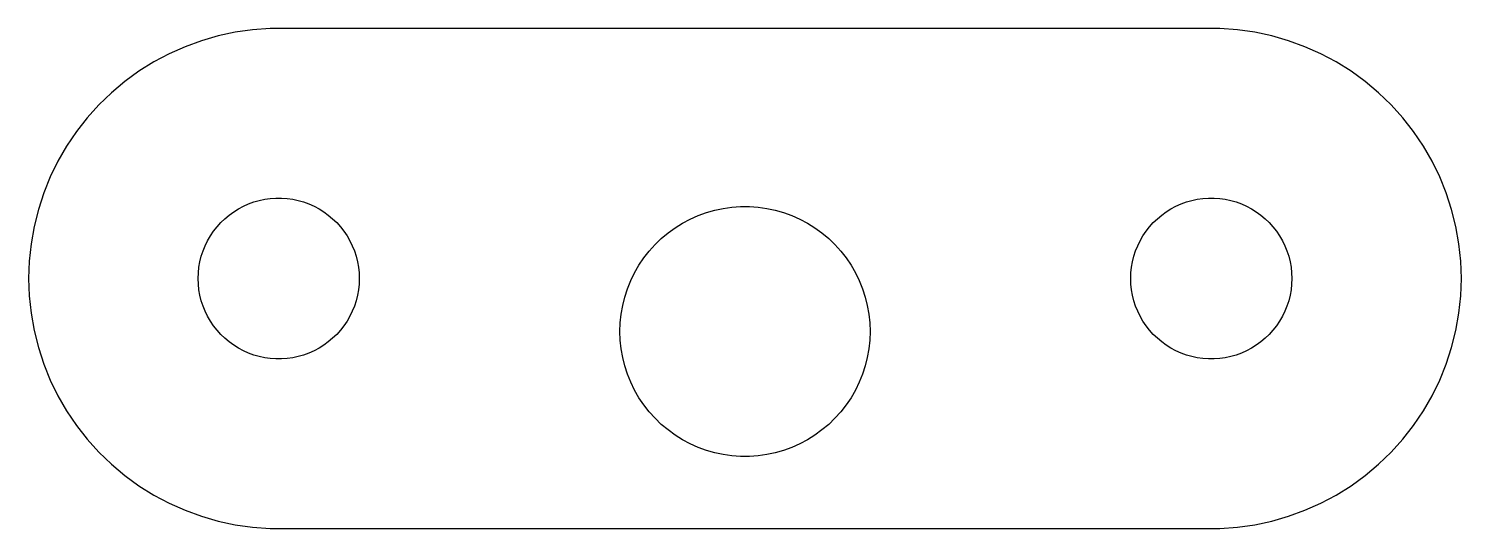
# Model space of a CAD drawing. Header units: metres. Extents: x -33.8 to 33.8, y -11.8 to 11.8.
import ezdxf

# ---------------------------------------------------------------- set-up
doc = ezdxf.new("R2010")
doc.units = ezdxf.units.M

msp = doc.modelspace()

# ---------------------------------------------------------------- linework, layer by layer
for p, q in [((-24.049, 11.6207), (-24.8547, 11.4495)), ((-23.2334, 11.7354), (-24.049, 11.6207)), ((-22.4118, 11.7928), (-23.2334, 11.7354)), ((22.4118, 11.7928), (-22.4118, 11.7928)), ((23.2334, 11.7354), (22.4118, 11.7928)), ((24.049, 11.6207), (23.2334, 11.7354)), ((24.8547, 11.4495), (24.049, 11.6207)), ((-26.4204, 10.9408), (-27.1728, 10.6058)), ((-25.6464, 11.2225), (-26.4204, 10.9408)), ((-24.8547, 11.4495), (-25.6464, 11.2225)), ((25.6464, 11.2225), (24.8547, 11.4495)), ((26.4204, 10.9408), (25.6464, 11.2225)), ((27.1728, 10.6058), (26.4204, 10.9408)), ((-27.9, 10.2191), (-28.5985, 9.78264)), ((-27.1728, 10.6058), (-27.9, 10.2191)), ((27.9, 10.2191), (27.1728, 10.6058)), ((28.5985, 9.78264), (27.9, 10.2191)), ((-28.5985, 9.78264), (-29.2648, 9.29853)), ((29.2648, 9.29853), (28.5985, 9.78264)), ((-29.2648, 9.29853), (-29.8957, 8.76911)), ((29.8957, 8.76911), (29.2648, 9.29853)), ((-30.4882, 8.19697), (-31.0393, 7.58489)), ((-29.8957, 8.76911), (-30.4882, 8.19697)), ((30.4882, 8.19697), (29.8957, 8.76911)), ((31.0393, 7.58489), (30.4882, 8.19697)), ((-31.0393, 7.58489), (-31.5464, 6.93587)), ((31.5464, 6.93587), (31.0393, 7.58489)), ((-31.5464, 6.93587), (-32.007, 6.25305)), ((32.007, 6.25305), (31.5464, 6.93587)), ((-32.007, 6.25305), (-32.4188, 5.53976)), ((32.4188, 5.53976), (32.007, 6.25305)), ((-32.4188, 5.53976), (-32.7798, 4.79949)), ((32.7798, 4.79949), (32.4188, 5.53976)), ((-32.7798, 4.79949), (-33.0884, 4.03584)), ((33.0884, 4.03584), (32.7798, 4.79949)), ((-33.0884, 4.03584), (-33.3429, 3.25252)), ((-23.9, 3.2909), (-23.6658, 3.41542)), ((-23.6658, 3.41542), (-23.4235, 3.5233)), ((-23.4235, 3.5233), (-23.1743, 3.61401)), ((-23.1743, 3.61401), (-22.9193, 3.68712)), ((-22.9193, 3.68712), (-22.6599, 3.74227)), ((-22.6599, 3.74227), (-22.3972, 3.77918)), ((-22.3972, 3.77918), (-22.1326, 3.79768)), ((-22.1326, 3.79768), (-21.8674, 3.79768)), ((-21.8674, 3.79768), (-21.6028, 3.77918)), ((-21.6028, 3.77918), (-21.3401, 3.74227)), ((-21.3401, 3.74227), (-21.0807, 3.68712)), ((-21.0807, 3.68712), (-20.8257, 3.61401)), ((-20.8257, 3.61401), (-20.5765, 3.5233)), ((-20.5765, 3.5233), (-20.3342, 3.41542)), ((-20.3342, 3.41542), (-20.1, 3.2909)), ((-0.616717, 3.36768), (-0.205907, 3.39641)), ((-0.205907, 3.39641), (0.205907, 3.39641)), ((0.205907, 3.39641), (0.616717, 3.36768)), ((20.1, 3.2909), (20.3342, 3.41542)), ((20.3342, 3.41542), (20.5765, 3.5233)), ((20.5765, 3.5233), (20.8257, 3.61401)), ((20.8257, 3.61401), (21.0807, 3.68712)), ((21.0807, 3.68712), (21.3401, 3.74227)), ((21.3401, 3.74227), (21.6028, 3.77918)), ((21.6028, 3.77918), (21.8674, 3.79768)), ((21.8674, 3.79768), (22.1326, 3.79768)), ((22.1326, 3.79768), (22.3972, 3.77918)), ((22.3972, 3.77918), (22.6599, 3.74227)), ((22.6599, 3.74227), (22.9193, 3.68712)), ((22.9193, 3.68712), (23.1743, 3.61401)), ((23.1743, 3.61401), (23.4235, 3.5233)), ((23.4235, 3.5233), (23.6658, 3.41542)), ((23.6658, 3.41542), (23.9, 3.2909)), ((33.3429, 3.25252), (33.0884, 4.03584)), ((-33.3429, 3.25252), (-33.5421, 2.45336)), ((-24.7335, 2.6397), (-24.5427, 2.82395)), ((-24.5427, 2.82395), (-24.3395, 2.99444)), ((-24.3395, 2.99444), (-24.1249, 3.15034)), ((-24.1249, 3.15034), (-23.9, 3.2909)), ((-20.1, 3.2909), (-19.8751, 3.15034)), ((-19.8751, 3.15034), (-19.6605, 2.99444)), ((-19.6605, 2.99444), (-19.4573, 2.82395)), ((-19.4573, 2.82395), (-19.2665, 2.6397)), ((-2.95, 2.60955), (-2.58639, 2.80288)), ((-2.58639, 2.80288), (-2.21018, 2.97038)), ((-2.21018, 2.97038), (-1.8232, 3.11123)), ((-1.8232, 3.11123), (-1.42734, 3.22474)), ((-1.42734, 3.22474), (-1.02452, 3.31037)), ((-1.02452, 3.31037), (-0.616717, 3.36768)), ((0.616717, 3.36768), (1.02452, 3.31037)), ((1.02452, 3.31037), (1.42734, 3.22474)), ((1.42734, 3.22474), (1.8232, 3.11123)), ((1.8232, 3.11123), (2.21018, 2.97038)), ((2.21018, 2.97038), (2.58639, 2.80288)), ((2.58639, 2.80288), (2.95, 2.60955)), ((19.2665, 2.6397), (19.4573, 2.82395)), ((19.4573, 2.82395), (19.6605, 2.99444)), ((19.6605, 2.99444), (19.8751, 3.15034)), ((19.8751, 3.15034), (20.1, 3.2909)), ((23.9, 3.2909), (24.1249, 3.15034)), ((24.1249, 3.15034), (24.3395, 2.99444)), ((24.3395, 2.99444), (24.5427, 2.82395)), ((24.5427, 2.82395), (24.7335, 2.6397)), ((33.5421, 2.45336), (33.3429, 3.25252)), ((-33.5421, 2.45336), (-33.6852, 1.64224)), ((-25.2226, 2.01369), (-25.0743, 2.23358)), ((-25.0743, 2.23358), (-24.911, 2.44259)), ((-24.911, 2.44259), (-24.7335, 2.6397)), ((-19.2665, 2.6397), (-19.089, 2.44259)), ((-19.089, 2.44259), (-18.9257, 2.23358)), ((-18.9257, 2.23358), (-18.7774, 2.01369)), ((-3.94787, 1.88455), (-3.6324, 2.14926)), ((-3.6324, 2.14926), (-3.29924, 2.39132)), ((-3.29924, 2.39132), (-2.95, 2.60955)), ((2.95, 2.60955), (3.29924, 2.39132)), ((3.29924, 2.39132), (3.6324, 2.14926)), ((3.6324, 2.14926), (3.94787, 1.88455)), ((18.7774, 2.01369), (18.9257, 2.23358)), ((18.9257, 2.23358), (19.089, 2.44259)), ((19.089, 2.44259), (19.2665, 2.6397)), ((24.7335, 2.6397), (24.911, 2.44259)), ((24.911, 2.44259), (25.0743, 2.23358)), ((25.0743, 2.23358), (25.2226, 2.01369)), ((33.6852, 1.64224), (33.5421, 2.45336)), ((-33.6852, 1.64224), (-33.7713, 0.823126)), ((-25.5708, 1.29968), (-25.4715, 1.5456)), ((-25.4715, 1.5456), (-25.3552, 1.78399)), ((-25.3552, 1.78399), (-25.2226, 2.01369)), ((-18.7774, 2.01369), (-18.6448, 1.78399)), ((-18.6448, 1.78399), (-18.5285, 1.5456)), ((-18.5285, 1.5456), (-18.4292, 1.29968)), ((-4.51966, 1.29245), (-4.2441, 1.59848)), ((-4.2441, 1.59848), (-3.94787, 1.88455)), ((3.94787, 1.88455), (4.2441, 1.59848)), ((4.2441, 1.59848), (4.51966, 1.29245)), ((18.4292, 1.29968), (18.5285, 1.5456)), ((18.5285, 1.5456), (18.6448, 1.78399)), ((18.6448, 1.78399), (18.7774, 2.01369)), ((25.2226, 2.01369), (25.3552, 1.78399)), ((25.3552, 1.78399), (25.4715, 1.5456)), ((25.4715, 1.5456), (25.5708, 1.29968)), ((33.7713, 0.823126), (33.6852, 1.64224)), ((-33.7713, 0.823126), (-33.8, 0)), ((-25.763, 0.528857), (-25.717, 0.790064)), ((-25.717, 0.790064), (-25.6528, 1.04742)), ((-25.6528, 1.04742), (-25.5708, 1.29968)), ((-18.4292, 1.29968), (-18.3472, 1.04742)), ((-18.3472, 1.04742), (-18.283, 0.790064)), ((-18.283, 0.790064), (-18.237, 0.528857)), ((-5.00348, 0.626523), (-4.7732, 0.967933)), ((-4.7732, 0.967933), (-4.51966, 1.29245)), ((4.51966, 1.29245), (4.7732, 0.967933)), ((4.7732, 0.967933), (5.00348, 0.626523)), ((18.237, 0.528857), (18.283, 0.790064)), ((18.283, 0.790064), (18.3472, 1.04742)), ((18.3472, 1.04742), (18.4292, 1.29968)), ((25.5708, 1.29968), (25.6528, 1.04742)), ((25.6528, 1.04742), (25.717, 0.790064)), ((25.717, 0.790064), (25.763, 0.528857)), ((33.8, 0), (33.7713, 0.823126)), ((-33.8, 0), (-33.7713, -0.823126)), ((-25.8, 0), (-25.7907, 0.265074)), ((-25.7907, -0.265074), (-25.8, 0)), ((-25.7907, 0.265074), (-25.763, 0.528857)), ((-18.237, 0.528857), (-18.2093, 0.265074)), ((-18.2093, 0.265074), (-18.2, 0)), ((-18.2, 0), (-18.2093, -0.265074)), ((-5.38992, -0.100254), (-5.20939, 0.269882)), ((-5.20939, 0.269882), (-5.00348, 0.626523)), ((5.00348, 0.626523), (5.20939, 0.269882)), ((5.20939, 0.269882), (5.38992, -0.100254)), ((18.2, 0), (18.2093, 0.265074)), ((18.2093, -0.265074), (18.2, 0)), ((18.2093, 0.265074), (18.237, 0.528857)), ((25.763, 0.528857), (25.7907, 0.265074)), ((25.7907, 0.265074), (25.8, 0)), ((25.8, 0), (25.7907, -0.265074)), ((33.7713, -0.823126), (33.8, 0)), ((-25.763, -0.528857), (-25.7907, -0.265074)), ((-25.717, -0.790064), (-25.763, -0.528857)), ((-18.237, -0.528857), (-18.283, -0.790064)), ((-18.2093, -0.265074), (-18.237, -0.528857)), ((-5.67144, -0.87374), (-5.54419, -0.482081)), ((-5.54419, -0.482081), (-5.38992, -0.100254)), ((5.38992, -0.100254), (5.54419, -0.482081)), ((5.54419, -0.482081), (5.67144, -0.87374)), ((18.237, -0.528857), (18.2093, -0.265074)), ((18.283, -0.790064), (18.237, -0.528857)), ((25.763, -0.528857), (25.717, -0.790064)), ((25.7907, -0.265074), (25.763, -0.528857)), ((-33.7713, -0.823126), (-33.6852, -1.64224)), ((-25.6528, -1.04742), (-25.717, -0.790064)), ((-25.5708, -1.29968), (-25.6528, -1.04742)), ((-25.4715, -1.5456), (-25.5708, -1.29968)), ((-18.4292, -1.29968), (-18.5285, -1.5456)), ((-18.3472, -1.04742), (-18.4292, -1.29968)), ((-18.283, -0.790064), (-18.3472, -1.04742)), ((-5.84258, -1.67888), (-5.77107, -1.27332)), ((-5.77107, -1.27332), (-5.67144, -0.87374)), ((5.67144, -0.87374), (5.77107, -1.27332)), ((5.77107, -1.27332), (5.84258, -1.67888)), ((18.3472, -1.04742), (18.283, -0.790064)), ((18.4292, -1.29968), (18.3472, -1.04742)), ((18.5285, -1.5456), (18.4292, -1.29968)), ((25.5708, -1.29968), (25.4715, -1.5456)), ((25.6528, -1.04742), (25.5708, -1.29968)), ((25.717, -0.790064), (25.6528, -1.04742)), ((33.6852, -1.64224), (33.7713, -0.823126)), ((-33.6852, -1.64224), (-33.5421, -2.45336)), ((-25.3552, -1.78399), (-25.4715, -1.5456)), ((-25.2226, -2.01369), (-25.3552, -1.78399)), ((-25.0743, -2.23358), (-25.2226, -2.01369)), ((-18.7774, -2.01369), (-18.9257, -2.23358)), ((-18.6448, -1.78399), (-18.7774, -2.01369)), ((-18.5285, -1.5456), (-18.6448, -1.78399)), ((-5.88563, -2.08844), (-5.84258, -1.67888)), ((5.84258, -1.67888), (5.88563, -2.08844)), ((18.6448, -1.78399), (18.5285, -1.5456)), ((18.7774, -2.01369), (18.6448, -1.78399)), ((18.9257, -2.23358), (18.7774, -2.01369)), ((25.2226, -2.01369), (25.0743, -2.23358)), ((25.3552, -1.78399), (25.2226, -2.01369)), ((25.4715, -1.5456), (25.3552, -1.78399)), ((33.5421, -2.45336), (33.6852, -1.64224)), ((-33.5421, -2.45336), (-33.3429, -3.25252)), ((-24.911, -2.44259), (-25.0743, -2.23358)), ((-24.7335, -2.6397), (-24.911, -2.44259)), ((-24.5427, -2.82395), (-24.7335, -2.6397)), ((-19.2665, -2.6397), (-19.4573, -2.82395)), ((-19.089, -2.44259), (-19.2665, -2.6397)), ((-18.9257, -2.23358), (-19.089, -2.44259)), ((-5.9, -2.5), (-5.88563, -2.08844)), ((-5.88563, -2.91156), (-5.9, -2.5)), ((5.88563, -2.08844), (5.9, -2.5)), ((5.9, -2.5), (5.88563, -2.91156)), ((19.089, -2.44259), (18.9257, -2.23358)), ((19.2665, -2.6397), (19.089, -2.44259)), ((19.4573, -2.82395), (19.2665, -2.6397)), ((24.7335, -2.6397), (24.5427, -2.82395)), ((24.911, -2.44259), (24.7335, -2.6397)), ((25.0743, -2.23358), (24.911, -2.44259)), ((33.3429, -3.25252), (33.5421, -2.45336)), ((-33.3429, -3.25252), (-33.0884, -4.03584)), ((-24.3395, -2.99444), (-24.5427, -2.82395)), ((-24.1249, -3.15034), (-24.3395, -2.99444)), ((-23.9, -3.2909), (-24.1249, -3.15034)), ((-23.6658, -3.41542), (-23.9, -3.2909)), ((-20.1, -3.2909), (-20.3342, -3.41542)), ((-19.8751, -3.15034), (-20.1, -3.2909)), ((-19.6605, -2.99444), (-19.8751, -3.15034)), ((-19.4573, -2.82395), (-19.6605, -2.99444)), ((-5.84258, -3.32112), (-5.88563, -2.91156)), ((-5.77107, -3.72668), (-5.84258, -3.32112)), ((5.84258, -3.32112), (5.77107, -3.72668)), ((5.88563, -2.91156), (5.84258, -3.32112)), ((19.6605, -2.99444), (19.4573, -2.82395)), ((19.8751, -3.15034), (19.6605, -2.99444)), ((20.1, -3.2909), (19.8751, -3.15034)), ((20.3342, -3.41542), (20.1, -3.2909)), ((23.9, -3.2909), (23.6658, -3.41542)), ((24.1249, -3.15034), (23.9, -3.2909)), ((24.3395, -2.99444), (24.1249, -3.15034)), ((24.5427, -2.82395), (24.3395, -2.99444)), ((33.0884, -4.03584), (33.3429, -3.25252)), ((-33.0884, -4.03584), (-32.7798, -4.79949)), ((-23.4235, -3.5233), (-23.6658, -3.41542)), ((-23.1743, -3.61401), (-23.4235, -3.5233)), ((-22.9193, -3.68712), (-23.1743, -3.61401)), ((-22.6599, -3.74227), (-22.9193, -3.68712)), ((-22.3972, -3.77918), (-22.6599, -3.74227)), ((-22.1326, -3.79768), (-22.3972, -3.77918)), ((-21.8674, -3.79768), (-22.1326, -3.79768)), ((-21.6028, -3.77918), (-21.8674, -3.79768)), ((-21.3401, -3.74227), (-21.6028, -3.77918)), ((-21.0807, -3.68712), (-21.3401, -3.74227)), ((-20.8257, -3.61401), (-21.0807, -3.68712)), ((-20.5765, -3.5233), (-20.8257, -3.61401)), ((-20.3342, -3.41542), (-20.5765, -3.5233)), ((-5.67144, -4.12626), (-5.77107, -3.72668)), ((5.77107, -3.72668), (5.67144, -4.12626)), ((20.5765, -3.5233), (20.3342, -3.41542)), ((20.8257, -3.61401), (20.5765, -3.5233)), ((21.0807, -3.68712), (20.8257, -3.61401)), ((21.3401, -3.74227), (21.0807, -3.68712)), ((21.6028, -3.77918), (21.3401, -3.74227)), ((21.8674, -3.79768), (21.6028, -3.77918)), ((22.1326, -3.79768), (21.8674, -3.79768)), ((22.3972, -3.77918), (22.1326, -3.79768)), ((22.6599, -3.74227), (22.3972, -3.77918)), ((22.9193, -3.68712), (22.6599, -3.74227)), ((23.1743, -3.61401), (22.9193, -3.68712)), ((23.4235, -3.5233), (23.1743, -3.61401)), ((23.6658, -3.41542), (23.4235, -3.5233)), ((32.7798, -4.79949), (33.0884, -4.03584)), ((-5.54419, -4.51792), (-5.67144, -4.12626)), ((-5.38992, -4.89975), (-5.54419, -4.51792)), ((5.54419, -4.51792), (5.38992, -4.89975)), ((5.67144, -4.12626), (5.54419, -4.51792)), ((-32.7798, -4.79949), (-32.4188, -5.53976)), ((-5.20939, -5.26988), (-5.38992, -4.89975)), ((-5.00348, -5.62652), (-5.20939, -5.26988)), ((5.20939, -5.26988), (5.00348, -5.62652)), ((5.38992, -4.89975), (5.20939, -5.26988)), ((32.4188, -5.53976), (32.7798, -4.79949)), ((-32.4188, -5.53976), (-32.007, -6.25305)), ((-4.7732, -5.96793), (-5.00348, -5.62652)), ((-4.51966, -6.29245), (-4.7732, -5.96793)), ((4.7732, -5.96793), (4.51966, -6.29245)), ((5.00348, -5.62652), (4.7732, -5.96793)), ((32.007, -6.25305), (32.4188, -5.53976)), ((-32.007, -6.25305), (-31.5464, -6.93587)), ((-4.2441, -6.59848), (-4.51966, -6.29245)), ((-3.94787, -6.88455), (-4.2441, -6.59848)), ((4.2441, -6.59848), (3.94787, -6.88455)), ((4.51966, -6.29245), (4.2441, -6.59848)), ((31.5464, -6.93587), (32.007, -6.25305)), ((-31.5464, -6.93587), (-31.0393, -7.58489)), ((-3.6324, -7.14926), (-3.94787, -6.88455)), ((-3.29924, -7.39132), (-3.6324, -7.14926)), ((-2.95, -7.60955), (-3.29924, -7.39132)), ((3.29924, -7.39132), (2.95, -7.60955)), ((3.6324, -7.14926), (3.29924, -7.39132)), ((3.94787, -6.88455), (3.6324, -7.14926)), ((31.0393, -7.58489), (31.5464, -6.93587)), ((-31.0393, -7.58489), (-30.4882, -8.19697)), ((-2.58639, -7.80288), (-2.95, -7.60955)), ((-2.21018, -7.97038), (-2.58639, -7.80288)), ((-1.8232, -8.11123), (-2.21018, -7.97038)), ((-1.42734, -8.22474), (-1.8232, -8.11123)), ((1.8232, -8.11123), (1.42734, -8.22474)), ((2.21018, -7.97038), (1.8232, -8.11123)), ((2.58639, -7.80288), (2.21018, -7.97038)), ((2.95, -7.60955), (2.58639, -7.80288)), ((30.4882, -8.19697), (31.0393, -7.58489)), ((-30.4882, -8.19697), (-29.8957, -8.76911)), ((-29.8957, -8.76911), (-29.2648, -9.29853)), ((-1.02452, -8.31037), (-1.42734, -8.22474)), ((-0.616717, -8.36768), (-1.02452, -8.31037)), ((-0.205907, -8.39641), (-0.616717, -8.36768)), ((0.205907, -8.39641), (-0.205907, -8.39641)), ((0.616717, -8.36768), (0.205907, -8.39641)), ((1.02452, -8.31037), (0.616717, -8.36768)), ((1.42734, -8.22474), (1.02452, -8.31037)), ((29.2648, -9.29853), (29.8957, -8.76911)), ((29.8957, -8.76911), (30.4882, -8.19697)), ((-29.2648, -9.29853), (-28.5985, -9.78264)), ((28.5985, -9.78264), (29.2648, -9.29853)), ((-28.5985, -9.78264), (-27.9, -10.2191)), ((27.9, -10.2191), (28.5985, -9.78264)), ((-27.9, -10.2191), (-27.1728, -10.6058)), ((-27.1728, -10.6058), (-26.4204, -10.9408)), ((26.4204, -10.9408), (27.1728, -10.6058)), ((27.1728, -10.6058), (27.9, -10.2191)), ((-26.4204, -10.9408), (-25.6464, -11.2225)), ((-25.6464, -11.2225), (-24.8547, -11.4495)), ((-24.8547, -11.4495), (-24.049, -11.6207)), ((24.049, -11.6207), (24.8547, -11.4495)), ((24.8547, -11.4495), (25.6464, -11.2225)), ((25.6464, -11.2225), (26.4204, -10.9408)), ((-24.049, -11.6207), (-23.2334, -11.7354)), ((-23.2334, -11.7354), (-22.4118, -11.7928)), ((-22.4118, -11.7928), (22.4118, -11.7928)), ((22.4118, -11.7928), (23.2334, -11.7354)), ((23.2334, -11.7354), (24.049, -11.6207))]:
    msp.add_line(p, q)

doc.saveas('drawing.dxf')
